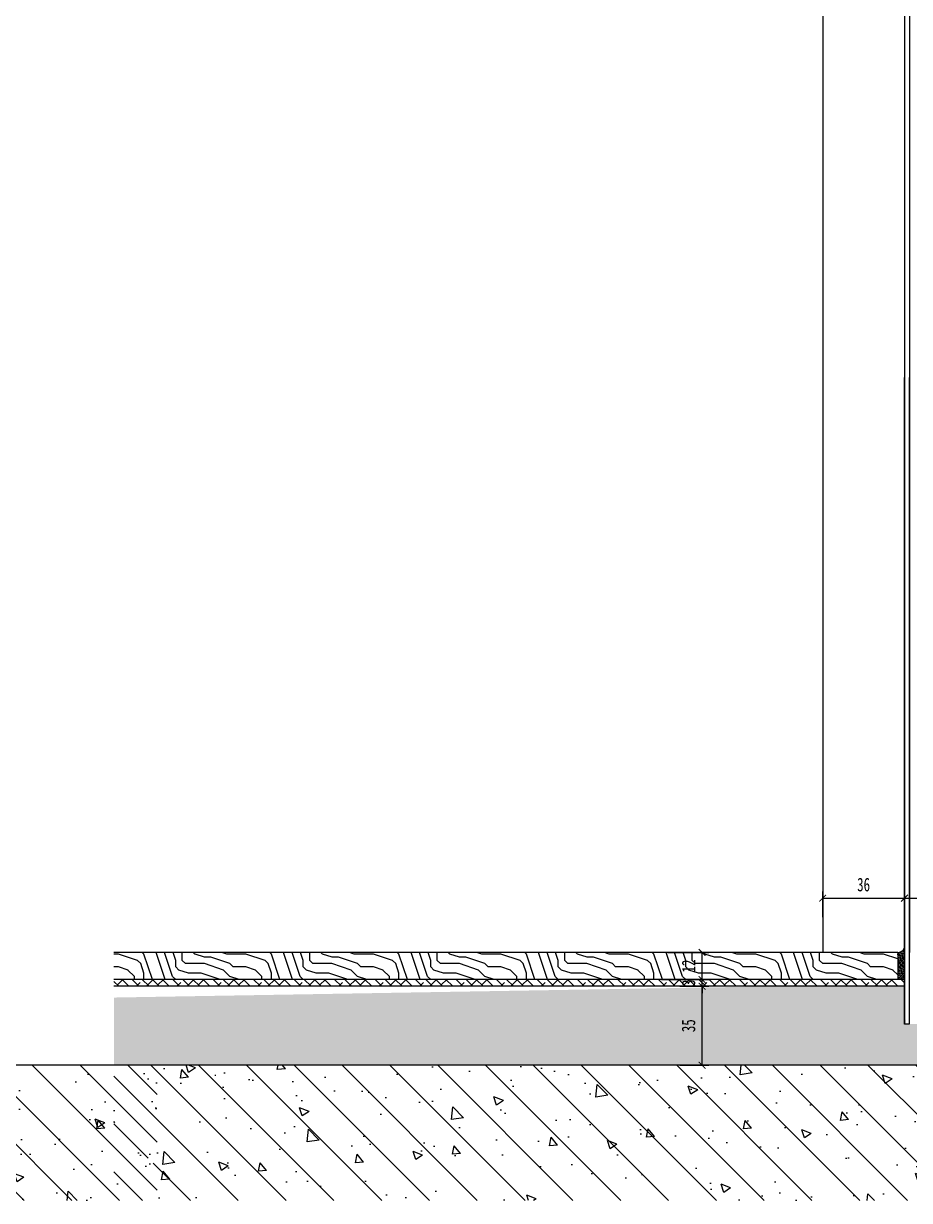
# Model space of a CAD drawing. Header units: millimetres. Extents: x 51249 to 2766742, y -599687 to -1280.
# Drawn here: x 87622 to 88015, y -121165 to -120643 of the extents above; entities that cross this region are included whole.
import ezdxf

# ---------------------------------------------------------------- set-up
doc = ezdxf.new("R2010")
doc.units = ezdxf.units.MM
doc.header["$LTSCALE"] = 10
doc.header["$PDMODE"] = 3
for name, color, linetype in [('0-bh(填充)', 251, 'Continuous'), ('2-NORM', 3, 'Continuous'), ('4-Fine(立面细线)', 251, 'Continuous'), ('4-Norm(立面正常)', 134, 'Continuous'), ('4-Wide(立面宽线)', 4, 'Continuous'), ('填充层', 8, 'Continuous'), ('配件层', 4, 'Continuous')]:
    doc.layers.add(name, color=color, linetype=linetype)
doc.styles.add('DIM', font='SimSun.ttf', dxfattribs={"width": 0.7})
doc.dimstyles.new('3', dxfattribs={"dimscale": 3, "dimtxt": 2, "dimasz": 1, "dimexe": 1, "dimexo": 1, "dimgap": 1, "dimtad": 1, "dimdec": 0, "dimzin": 0, "dimdsep": 46, "dimtxsty": 'DIM', "dimblk": 'ARCHTICK', "dimcen": 0, "dimclrd": 5, "dimclre": 5, "dimclrt": 35, "dimadec": 0, "dimazin": 0, "dimtfac": 0.5, "dimtdec": 0, "dimtix": 1, "dimtmove": 2, "dimatfit": 2, "dimldrblk": 'A', "dimfxl": 0, "dimtolj": 1, "dimtzin": 0, "dimlwd": -1, "dimlwe": -1, "dimarcsym": 0})

# ---------------------------------------------------------------- blocks, each defined once
blk = doc.blocks.new('_ArchTick')
at = {"color": 0, "linetype": 'ByBlock', "const_width": 0.15}
blk.add_lwpolyline([(-0.5, -0.5), (0.5, 0.5)], dxfattribs=at)
blk = doc.blocks.new('*D548')
at = {"color": 5, "ltscale": 0.15}
for p, q in [((87912.82, -121069.51), (87925.65, -121069.51)), ((87922.65, -121104.51), (87922.65, -121069.51)), ((87912.82, -121104.51), (87925.65, -121104.51))]:
    blk.add_line(p, q, dxfattribs=at)
at = {"layer": 'Defpoints', "color": 0, "ltscale": 0.15}
for p in [(87909.82, -121069.51), (87922.65, -121069.51), (87909.82, -121104.51)]:
    blk.add_point(p, dxfattribs=at)
at = {"color": 5, "ltscale": 0.15, "xscale": 3, "yscale": 3, "zscale": 3}
for p, rotation in [((87922.65, -121069.51), 90), ((87922.65, -121104.51), 270)]:
    blk.add_blockref('_ArchTick', p, dxfattribs=dict(at, rotation=rotation))
at = {"color": 35, "ltscale": 0.15, "insert": (87916.65, -121087.01), "char_height": 6, "attachment_point": 5, "rotation": 90, "style": 'DIM'}
blk.add_mtext('\\A1;35', dxfattribs=at)
blk = doc.blocks.new('A')
for p, q in [((-0.37, 0), (-2.13, 0)), ((-1.44, 1.15), (-1.09, 1.44)), ((-1.44, 1.15), (-0.37, 0)), ((-1.44, -1.15), (-0.37, 0)), ((-1.09, 1.44), (0, 0)), ((-1.09, -1.44), (0, 0)), ((-1.44, -1.15), (-1.09, -1.44))]:
    blk.add_line(p, q)
for points in [[(-1.44, 1.15), (-1.09, 1.44), (-0.37, 0), (0, 0)], [(-1.44, -1.15), (-1.09, -1.44), (-0.37, 0), (0, 0)]]:
    blk.add_solid(points)
blk = doc.blocks.new('*D549')
at = {"color": 5, "ltscale": 0.15}
for p, q in [((87922.65, -121066.51), (87922.65, -121063.51)), ((87904.65, -121066.51), (87925.65, -121066.51)), ((87912.82, -121069.51), (87925.65, -121069.51)), ((87922.65, -121069.51), (87922.65, -121066.51)), ((87922.65, -121069.51), (87922.65, -121072.51))]:
    blk.add_line(p, q, dxfattribs=at)
at = {"layer": 'Defpoints', "color": 0, "ltscale": 0.15}
for p in [(87901.34, -121066.51), (87909.82, -121069.51), (87922.65, -121066.51)]:
    blk.add_point(p, dxfattribs=at)
at = {"color": 5, "ltscale": 0.15, "xscale": 3, "yscale": 3, "zscale": 3}
for p, rotation in [((87922.65, -121066.51), 270), ((87922.65, -121069.51), 90)]:
    blk.add_blockref('_ArchTick', p, dxfattribs=dict(at, rotation=rotation))
at = {"color": 35, "ltscale": 0.15, "insert": (87916.65, -121068.01), "char_height": 6, "attachment_point": 5, "rotation": 90, "style": 'DIM'}
blk.add_mtext('\\A1;3', dxfattribs=at)
blk = doc.blocks.new('*D550')
at = {"color": 5, "ltscale": 0.15}
for p, q in [((87907.38, -121054.51), (87925.65, -121054.51)), ((87922.65, -121066.51), (87922.65, -121054.51)), ((87904.65, -121066.51), (87925.65, -121066.51))]:
    blk.add_line(p, q, dxfattribs=at)
at = {"layer": 'Defpoints', "color": 0, "ltscale": 0.15}
for p in [(87904.38, -121054.51), (87922.65, -121054.51), (87901.34, -121066.51)]:
    blk.add_point(p, dxfattribs=at)
at = {"color": 5, "ltscale": 0.15, "xscale": 3, "yscale": 3, "zscale": 3}
for p, rotation in [((87922.65, -121054.51), 90), ((87922.65, -121066.51), 270)]:
    blk.add_blockref('_ArchTick', p, dxfattribs=dict(at, rotation=rotation))
at = {"color": 35, "ltscale": 0.15, "insert": (87916.65, -121060.51), "char_height": 6, "attachment_point": 5, "rotation": 90, "style": 'DIM'}
blk.add_mtext('\\A1;12', dxfattribs=at)
blk = doc.blocks.new('*D553')
at = {"color": 5, "ltscale": 0.15}
for p, q in [((88012.46, -121048.45), (88012.46, -121027.45)), ((88106.86, -121048.02), (88106.86, -121027.45)), ((88012.46, -121030.45), (88106.86, -121030.45))]:
    blk.add_line(p, q, dxfattribs=at)
at = {"layer": 'Defpoints', "color": 0, "ltscale": 0.15}
for p in [(88106.86, -121030.45), (88106.86, -121051.02), (88012.46, -121058.94)]:
    blk.add_point(p, dxfattribs=at)
at = {"color": 5, "ltscale": 0.15, "xscale": 3, "yscale": 3, "zscale": 3, "rotation": 180}
blk.add_blockref('_ArchTick', (88012.46, -121030.45), dxfattribs=at)
at = {"color": 5, "ltscale": 0.15, "xscale": 3, "yscale": 3, "zscale": 3}
blk.add_blockref('_ArchTick', (88106.86, -121030.45), dxfattribs=at)
at = {"color": 35, "ltscale": 0.15, "insert": (88059.66, -121024.45), "char_height": 6, "attachment_point": 5, "style": 'DIM'}
blk.add_mtext('\\A1;94', dxfattribs=at)
blk = doc.blocks.new('*D555')
at = {"color": 5, "ltscale": 0.15}
for p, q in [((87976.16, -121038.86), (87976.16, -121027.45)), ((88012.46, -121038.86), (88012.46, -121027.45)), ((87976.16, -121030.45), (88012.46, -121030.45))]:
    blk.add_line(p, q, dxfattribs=at)
at = {"layer": 'Defpoints', "color": 0, "ltscale": 0.15}
for p in [(88012.46, -121030.45), (87976.16, -121041.86), (88012.46, -121041.86)]:
    blk.add_point(p, dxfattribs=at)
at = {"color": 5, "ltscale": 0.15, "xscale": 3, "yscale": 3, "zscale": 3, "rotation": 180}
blk.add_blockref('_ArchTick', (87976.16, -121030.45), dxfattribs=at)
at = {"color": 5, "ltscale": 0.15, "xscale": 3, "yscale": 3, "zscale": 3}
blk.add_blockref('_ArchTick', (88012.46, -121030.45), dxfattribs=at)
at = {"color": 35, "ltscale": 0.15, "insert": (87994.31, -121024.45), "char_height": 6, "attachment_point": 5, "style": 'DIM'}
blk.add_mtext('\\A1;36', dxfattribs=at)

msp = doc.modelspace()

# ---------------------------------------------------------------- hatches: boundary and pattern name
at = {"layer": '0-bh(填充)', "ltscale": 10}
h = msp.add_hatch(dxfattribs=at)
h.set_pattern_fill('FC木纹浅SC300', color=250, scale=10, angle=45, style=0)
h.set_pattern_definition([(135, (100064.897, -118134.91), (-4e-15, 56.56854), [2, -38]), (135, (100087.525, -118151.88), (-4e-15, 56.56854), [4, -36]), (135, (100070.554, -118132.08), (-4e-15, 56.56854), [2, -38]), (135, (100090.353, -118146.223), (-4e-15, 56.56854), [2, -38]), (135, (100074.797, -118127.838), (-4e-15, 56.56854), [2, -38]), (135, (100091.767, -118141.98), (-4e-15, 56.56854), [2, -38]), (135, (100077.625, -118125.01), (-4e-15, 56.56854), [2, -38]), (135, (100096.01, -118137.737), (-4e-15, 56.56854), [2, -22, 2, -14]), (135, (100098.84, -118134.91), (-4e-15, 56.56854), [4, -20, 2, -14]), (135, (100104.495, -118132.08), (-4e-15, 56.56854), [2, -6, 2, -16, 2, -12]), (135, (100108.738, -118130.666), (-4e-15, 56.56854), [2, -8, 4, -26]), (135, (100091.767, -118110.867), (-4e-15, 56.56854), [2, -38]), (135, (100111.566, -118127.838), (-4e-15, 56.56854), [2, -10, 2, -26]), (90, (100087.525, -118157.536), (28.28427, 28.28427), [5.65684, -50.9117]), (90, (100063.483, -118133.495), (28.28427, 28.28427), [11.31371, -45.25483]), (90, (100077.625, -118119.353), (28.28427, 28.28427), [2.8284, -53.74014]), (90, (100104.495, -118140.566), (28.28427, 28.28427), [8.48528, -48.08326]), (90, (100080.454, -118116.524), (28.28427, 28.28427), [14.14214, -42.42641]), (90, (100084.696, -118112.281), (28.28427, 28.28427), [8.48528, -48.08326]), (180, (100093.182, -118115.11), (-28.28427, 28.28427), [2.8284, -53.74014]), (180, (100080.454, -118147.637), (-28.28427, 28.28427), [5.65684, -50.9117]), (180, (100090.353, -118134.91), (-28.28427, 28.28427), [5.65684, -50.9117]), (180, (100076.21, -118132.08), (-28.28427, 28.28427), [5.65684, -50.9117]), (180, (100088.94, -118122.18), (-28.28427, 28.28427), [5.65684, -50.9117]), (180, (100090.353, -118117.938), (-28.28427, 28.28427), [8.48528, -48.08326]), (180, (100080.454, -118141.98), (-28.28427, 28.28427), [8.48528, -48.08326]), (180, (100077.625, -118136.323), (-28.28427, 28.28427), [8.48528, -48.08326]), (180, (100091.767, -118130.666), (-28.28427, 28.28427), [8.48528, -48.08326]), (180, (100090.353, -118126.424), (-28.28427, 28.28427), [8.48528, -48.08326]), (108.43495, (100091.767, -118150.465), (-28.28427, 28.284271), [4.47214, -84.97058]), (108.43495, (100069.14, -118130.666), (-28.28427, 28.284271), [17.88854, -71.55418]), (108.43495, (100073.383, -118126.424), (-28.28427, 28.284271), [17.88854, -71.55418]), (108.43495, (100076.211, -118123.595), (-28.28427, 28.284271), [17.88856, -26.8, 8.9444, -35.80976]), (108.43495, (100077.625, -118116.524), (-28.28427, 28.284271), [4.47214, -84.97058]), (108.43495, (100112.98, -118132.08), (-28.28427, 28.284271), [4.47214, -84.97058]), (108.43495, (100090.353, -118109.453), (-28.28427, 28.284271), [8.94427, -80.49845]), (161.56505, (100071.968, -118141.98), (-28.284271, 28.28427), [8.94427, -80.49845]), (161.56505, (100088.939, -118144.808), (-28.284271, 28.28427), [8.94427, -80.49845]), (161.56505, (100084.696, -118149.051), (-28.284271, 28.28427), [4.47214, -84.97045]), (161.56505, (100090.353, -118140.566), (-28.284271, 28.28427), [13.41641, -76.02631]), (161.56505, (100084.696, -118134.909), (-28.284271, 28.28427), [8.94427, -80.49845]), (161.56505, (100083.282, -118130.666), (-28.284271, 28.28427), [8.94427, -80.49845]), (161.56505, (100094.596, -118136.323), (-28.284271, 28.28427), [4.47214, -84.97045]), (161.56505, (100096.01, -118132.08), (-28.284271, 28.28427), [4.47214, -84.97045]), (161.56505, (100090.353, -118115.11), (-28.284271, 28.28427), [4.47214, -84.97045]), (161.56505, (100081.868, -118126.424), (-28.284271, 28.28427), [4.47214, -84.97045]), (161.56505, (100103.081, -118130.666), (-28.284271, 28.28427), [13.41641, -76.02631]), (161.56505, (100107.324, -118129.252), (-28.284271, 28.28427), [8.94427, -80.49845]), (161.56505, (100083.282, -118122.181), (-28.284271, 28.28427), [4.472, -40.248, 4.472, -40.25072]), (161.56505, (100097.424, -118125.01), (-28.284271, 28.28427), [8.94427, -80.49845]), (161.56505, (100098.838, -118120.767), (-28.284271, 28.28427), [8.94427, -80.49845]), (161.56505, (100110.152, -118126.424), (-28.284271, 28.28427), [8.94427, -80.49845]), (161.56505, (100101.667, -118117.938), (-28.284271, 28.28427), [8.94427, -80.49845])])
h.paths.add_polyline_path([(88009.46, -121066.51), (88009.46, -121054.51), (87661.67, -121054.51), (87661.67, -121066.51)])
at = {"layer": '0-bh(填充)'}
h = msp.add_hatch(dxfattribs=at)
h.set_pattern_fill('ANSI38', color=250, style=0)
h.set_pattern_definition([(135, (112082.8135, -204641.4554), (2.24506403, 2.24506403), []), (45, (112082.8135, -204641.4554), (6.73519209, 2.24506403), [7.9375, -4.7625])])
h.paths.add_polyline_path([(87956.36, -121066.51), (88012.46, -121066.51), (88012.46, -121069.51), (87661.67, -121069.51), (87661.67, -121066.51)])
h = msp.add_hatch(dxfattribs=at)
h.set_pattern_fill('AR-CONC', color=250, scale=0.1, style=0)
h.set_pattern_definition([(130, (112082.813, -204619.455), (-18.218467, -1.5939086), [1.905, -20.955]), (185, (112082.813, -204619.455), (3.524342, 19.1056845), [1.524, -16.7640584]), (79.548555, (112081.295, -204619.588), (-14.6941247, 17.5117752), [1.619001, -17.8090245]), (133.8158, (112082.813, -204614.375), (-27.107904, -4.204233), [2.8575, -31.4325]), (83.364442, (112080.554, -204614.726), (-23.7404134, 24.7426125), [2.428502, -26.713561]), (188.81585, (112082.813, -204614.375), (-23.740413, 24.7426125), [2.285997, -25.145973]), (159, (112080.273, -204615.645), (-15.161439, -10.2265198), [1.905, -20.955]), (214, (112080.273, -204615.645), (-6.180203, 18.4187966), [1.524, -16.764]), (108.548555, (112079.01, -204616.498), (-21.341642, 8.192277), [1.619001, -17.8089938]), (142.5, (112082.8135, -204619.4554), (-0.30886033, 8.4555039), [0, -16.5608, 0, -17.018, 0, -16.8275]), (172.5, (112082.8135, -204619.455), (-6.68196625, 10.0180575), [0, -9.7028, 0, -16.1798, 0, -6.4135]), (212.5, (112088.478, -204619.4554), (-13.5590595, -0.5728744), [0, -6.35, 0, -19.812, 0, -26.289]), (222.5, (112091.018, -204619.455), (-14.8129181, 2.5426491), [0, -8.255, 0, -13.1572, 0, -18.669])])
h.paths.add_polyline_path([(88108.53, -121079.51), (88104.66, -121104.51), (88386.3, -121104.51), (88386.74, -121079.51)])
h.paths.add_polyline_path([(87956.36, -121069.51), (88012.46, -121069.51), (88012.96, -121086.29), (88104.66, -121085.79), (88104.66, -121104.51), (88054.05, -121104.51), (88012.46, -121104.51), (87661.67, -121104.51), (87661.67, -121074.51)])
h = msp.add_hatch(dxfattribs=at)
h.set_pattern_fill('AN钢筋混凝土SC10', color=249, scale=6, style=0, pattern_type=2)
h.set_pattern_definition([(135, (87859.656, -128530.057), (10.606602, 10.606602), []), (130, (87859.656, -128530.057), (-43.03561, -3.76513), [4.5, -49.5]), (185, (87859.656, -128530.057), (8.32508, 45.13153), [3.6, -39.6]), (79.5486, (87856.07, -128530.37), (-34.71056, 41.36637), [3.8244, -42.06853]), (133.8158, (87859.656, -128518.06), (-64.03446, -9.93114), [6.75, -74.25]), (83.3644, (87854.32, -128518.885), (-56.07976, 58.44707), [5.7366, -63.1028]), (188.8158, (87859.656, -128518.06), (-56.0797, 58.4471), [5.4, -59.4]), (159, (87853.656, -128521.057), (-35.81442, -24.15713), [4.5, -49.5]), (214, (87853.656, -128521.057), (-14.59892, 43.509), [3.6, -39.6]), (108.5486, (87850.67, -128523.07), (-50.41336, 19.35183), [3.8244, -42.06853]), (142.5, (87859.656, -128530.057), (-0.72959, 19.97363), [0, -39.12, 0, -40.2, 0, -39.75]), (172.5, (87859.656, -128530.057), (-15.78417, 23.6647), [0, -22.92, 0, -38.22, 0, -15.15]), (212.5, (87873.036, -128530.057), (-32.029346, -1.353292), [0, -15, 0, -46.8, 0, -62.1]), (222.5, (87879.036, -128530.057), (-34.99117, 6.0063), [0, -19.5, 0, -31.08, 0, -44.1])])
h.paths.add_polyline_path([(87680.83, -121164.51), (86866.59, -121164.51), (86866.59, -121147.98), (86886.59, -121147.98), (86866.59, -121138.83), (86866.59, -121104.51), (87680.83, -121104.51)])
h = msp.add_hatch(dxfattribs=at)
h.set_pattern_fill('AN钢筋混凝土SC10', color=249, scale=6, style=0, pattern_type=2)
h.set_pattern_definition([(135, (88654.737, -128530.057), (10.606602, 10.606602), []), (130, (88654.737, -128530.057), (-43.03561, -3.76513), [4.5, -49.5]), (185, (88654.737, -128530.057), (8.32508, 45.13153), [3.6, -39.6]), (79.5486, (88651.15, -128530.37), (-34.71056, 41.36637), [3.8244, -42.06853]), (133.8158, (88654.737, -128518.06), (-64.03446, -9.93114), [6.75, -74.25]), (83.3644, (88649.4, -128518.885), (-56.07976, 58.44707), [5.7366, -63.1028]), (188.8158, (88654.737, -128518.06), (-56.0797, 58.4471), [5.4, -59.4]), (159, (88648.737, -128521.057), (-35.81442, -24.15713), [4.5, -49.5]), (214, (88648.737, -128521.057), (-14.59892, 43.509), [3.6, -39.6]), (108.5486, (88645.75, -128523.07), (-50.41336, 19.35183), [3.8244, -42.06853]), (142.5, (88654.737, -128530.057), (-0.72959, 19.97363), [0, -39.12, 0, -40.2, 0, -39.75]), (172.5, (88654.737, -128530.057), (-15.78417, 23.6647), [0, -22.92, 0, -38.22, 0, -15.15]), (212.5, (88668.117, -128530.057), (-32.029346, -1.353292), [0, -15, 0, -46.8, 0, -62.1]), (222.5, (88674.117, -128530.057), (-34.99117, 6.0063), [0, -19.5, 0, -31.08, 0, -44.1])])
h.paths.add_polyline_path([(88475.91, -121164.51), (87661.67, -121164.51), (87661.67, -121147.98), (87681.67, -121147.98), (87661.67, -121138.83), (87661.67, -121104.51), (88475.91, -121104.51)])
at = {"layer": '填充层'}
h = msp.add_hatch(dxfattribs=at)
h.set_pattern_fill('ANSI36', color=256, scale=5, angle=90, style=0)
h.set_pattern_definition([(315, (68814.67376, -128504.26743), (1.21533978, -0.331456304), [1.5625, -0.3125, 0, -0.3125])])
edge = h.paths.add_edge_path()
edge.add_line((88009.46, -121066.51), (88009.46, -121054.68))
edge.add_arc((88008.82, -121050.54), 4.19, 278.8544, 330.388)
edge.add_line((88012.46, -121052.61), (88012.46, -121066.51))
edge.add_line((88012.46, -121066.51), (88009.46, -121066.51))

# ---------------------------------------------------------------- linework, layer by layer
at = {"layer": '2-NORM', "color": 134}
for p, q in [((87976.16, -118674.51), (87976.16, -121054.51)), ((88012.46, -118674.51), (88012.46, -121086.29)), ((88014.66, -118674.51), (88014.66, -121054.51))]:
    msp.add_line(p, q, dxfattribs=at)
at = {"layer": '4-Fine(立面细线)', "color": 251}
msp.add_lwpolyline([(88014.46, -120799.57), (88014.46, -121086.29), (88012.46, -121086.29), (88012.46, -120799.57)], dxfattribs=at)
at = {"layer": '4-Norm(立面正常)', "color": 134}
for p, q in [((88012.46, -121066.51), (87661.67, -121066.51)), ((88012.46, -121069.51), (87661.67, -121069.51))]:
    msp.add_line(p, q, dxfattribs=at)
at = {"layer": '4-Wide(立面宽线)', "color": 4}
for q in [(87661.67, -121054.51), (88009.46, -121066.51)]:
    msp.add_line((88009.46, -121054.51), q, dxfattribs=at)
at = {"layer": '4-Wide(立面宽线)', "color": 5}
for p, q in [((87688.83, -121104.51), (86866.59, -121104.51)), ((88483.91, -121104.51), (87661.67, -121104.51))]:
    msp.add_line(p, q, dxfattribs=at)
at = {"layer": '配件层'}
msp.add_arc((88009.47, -121051.19), 3.32, 269.9552, 334.6399, dxfattribs=at)

# ---------------------------------------------------------------- dimensions: what is measured, and where the dimension line sits
at = {"color": 1, "ltscale": 0.15}
for base, p1, p2, picture, middle in [((88012.46, -121030.45), (87976.16, -121041.86), (88012.46, -121041.86), '*D555', (87994.31, -121024.45)), ((88106.86, -121030.45), (88012.46, -121058.94), (88106.86, -121051.02), '*D553', (88059.66, -121024.45))]:
    dim = msp.add_linear_dim(base=base, p1=p1, p2=p2, dimstyle='3', dxfattribs=at)
    dim.commit()
    dim.dimension.update_dxf_attribs({"geometry": picture, "text_midpoint": middle})
for base, p1, p2, picture, middle in [((87922.65, -121054.51), (87901.34, -121066.51), (87904.38, -121054.51), '*D550', (87916.65, -121060.51)), ((87922.65, -121066.51), (87909.82, -121069.51), (87901.34, -121066.51), '*D549', (87916.65, -121068.01)), ((87922.65, -121069.51), (87909.82, -121104.51), (87909.82, -121069.51), '*D548', (87916.65, -121087.01))]:
    dim = msp.add_linear_dim(base=base, p1=p1, p2=p2, angle=90, dimstyle='3', dxfattribs=at)
    dim.commit()
    dim.dimension.update_dxf_attribs({"geometry": picture, "text_midpoint": middle})

doc.saveas('drawing.dxf')
